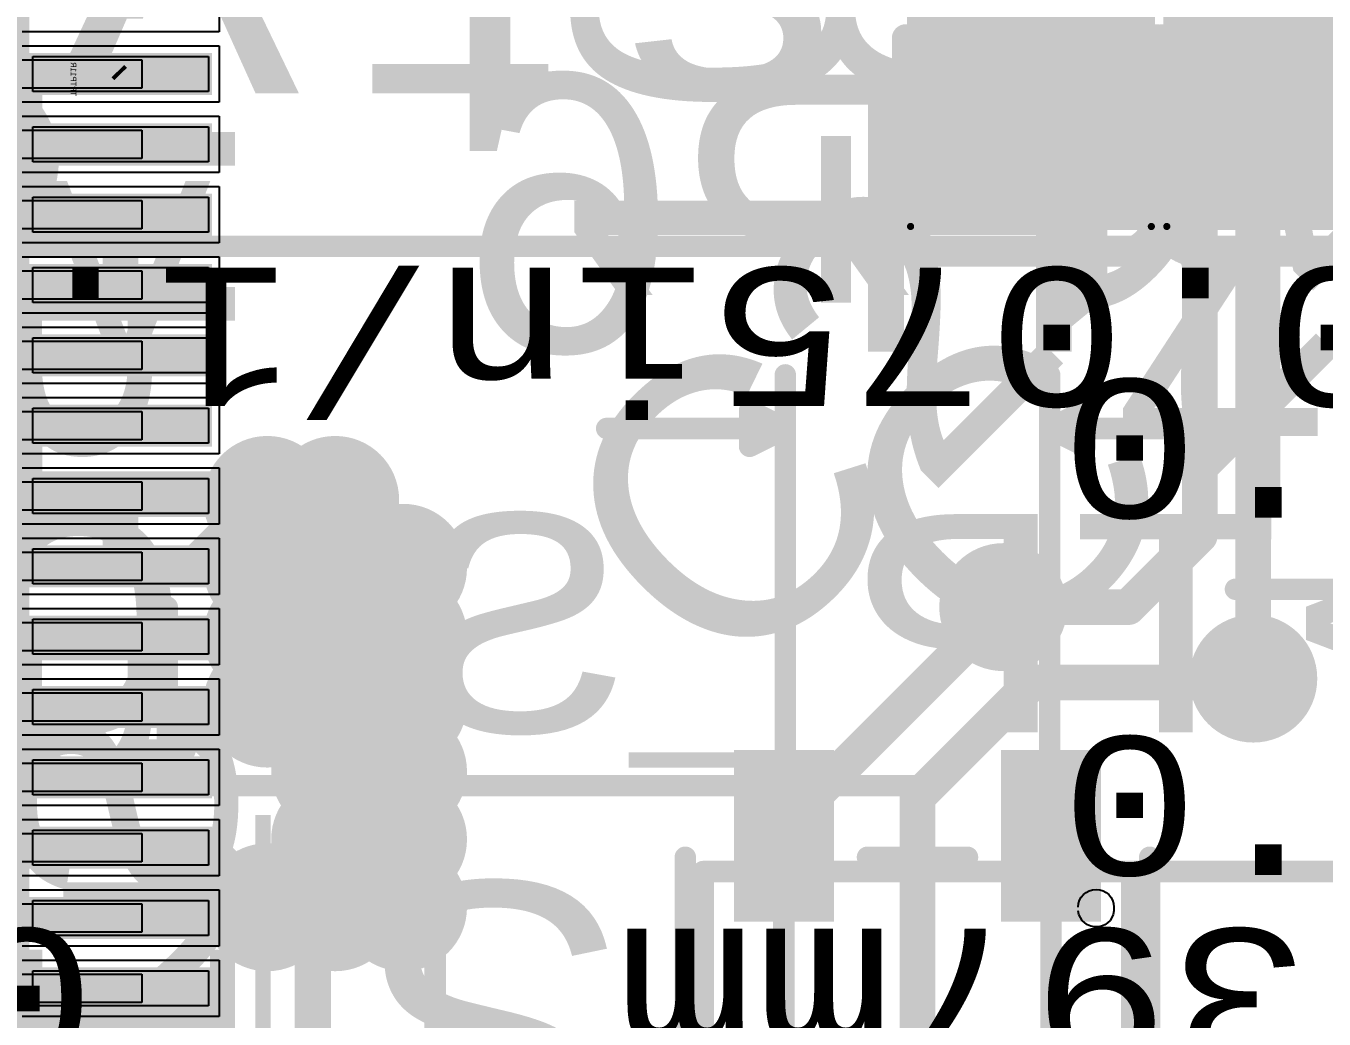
# Model space of a CAD drawing. Header units: inches. Extents: x -2.12 to 4.45, y -3.15 to 1.57.
# Drawn here: x -0.6107 to -0.2474, y -0.8359 to -0.558 of the extents above; entities that cross this region are included whole.
import ezdxf

# ---------------------------------------------------------------- set-up
doc = ezdxf.new("R2010")
doc.units = ezdxf.units.IN
doc.header["$MEASUREMENT"] = 0
for name, color, linetype in [('Bottom', 5, 'Continuous'), ('Bottom 3D Body', 56, 'Continuous'), ('Bottom Overlay', 54, 'Continuous'), ('Bottom Paste', 16, 'Continuous'), ('Bottom Solder', 6, 'Continuous'), ('Bottom Value', 56, 'Continuous'), ('Measures', 56, 'Continuous'), ('tDocu', 76, 'Continuous'), ('Top', 1, 'Continuous'), ('Top Glue Points', 56, 'Continuous'), ('Top Overlay', 2, 'Continuous'), ('Top Paste', 8, 'Continuous'), ('Top Solder', 216, 'Continuous'), ('Top Value', 56, 'Continuous'), ('tPlace', 56, 'Continuous'), ('Via Holes', 16, 'Continuous')]:
    doc.layers.add(name, color=color, linetype=linetype)
doc.styles.add('Arial', font='', dxfattribs={"height": 0.2})
doc.styles.add('Courier New', font='', dxfattribs={"height": 0.2})
doc.styles.get('Arial').set_extended_font_data('Arial')
doc.styles.get('Courier New').set_extended_font_data('Courier New')

# ---------------------------------------------------------------- blocks, each defined once
blk = doc.blocks.new('SMD3225_3_2X2_5X0_7_MTC_L_43')
at = {"layer": 'Measures', "style": 'Courier New'}
blk.add_text('Alternate 2 Padstyle: OX90Y60D30P', height=0.0775, dxfattribs=at).set_placement((-0.712, -0.615))
blk = doc.blocks.new('TO_236AB_NEX_L_53')
at = {"layer": 'Measures', "const_width": 0.006}
blk.add_lwpolyline([(-0.11, 0.25), (-0.06, 0.25)], dxfattribs=at)
at = {"layer": 'Measures', "const_width": 0.003}
blk.add_lwpolyline([(-0.1115, 0.25, 1), (-0.1085, 0.25, 1)], format="xyb", close=True, dxfattribs=at)
at = {"layer": 'Measures', "style": 'Courier New'}
for s, p in [('0.119in/3.023mm', (-0.159, 0.27)), ('0.019in/0.483mm', (-0.159, 0.17))]:
    blk.add_text(s, height=0.03875, dxfattribs=at).set_placement(p)
blk = doc.blocks.new('TP11R_B_54')
at = {"layer": 'Bottom 3D Body', "style": 'Courier New', "text_generation_flag": 2}
blk.add_text('>TP_SIGNAL_NAME', height=0.0610235, rotation=180, dxfattribs=at).set_placement((0, 0.075))
blk = doc.blocks.new('C0805_65')
at = {"layer": 'Top'}
for points in [[(-0.06299, 0.02953), (-0.01181, 0.02953), (-0.01181, -0.02953), (-0.06299, -0.02953)], [(0.01181, 0.02953), (0.06299, 0.02953), (0.06299, -0.02953), (0.01181, -0.02953)]]:
    blk.add_hatch(color=1, dxfattribs=at).paths.add_polyline_path(points)
at = {"layer": 'Top Paste'}
for points in [[(-0.06299, 0.02953), (-0.01181, 0.02953), (-0.01181, -0.02953), (-0.06299, -0.02953)], [(0.01181, 0.02953), (0.06299, 0.02953), (0.06299, -0.02953), (0.01181, -0.02953)]]:
    blk.add_hatch(color=8, dxfattribs=at).paths.add_polyline_path(points)
at = {"layer": 'Top Solder'}
for points in [[(-0.06699, 0.03353), (-0.00781, 0.03353), (-0.00781, -0.03353), (-0.06699, -0.03353)], [(0.00781, 0.03353), (0.06699, 0.03353), (0.06699, -0.03353), (0.00781, -0.03353)]]:
    blk.add_hatch(color=216, dxfattribs=at).paths.add_polyline_path(points)
at = {"layer": 'Top', "const_width": 0.002}
for points in [[(-0.06768, -0.0337), (-0.06768, 0.0337)], [(0.06768, 0.0337), (-0.06768, 0.0337)], [(0.06768, -0.0337), (0.06768, 0.0337)], [(0.06768, -0.0337), (-0.06768, -0.0337)]]:
    blk.add_lwpolyline(points, dxfattribs=at)
at = {"layer": 'Top', "const_width": 0.001}
for points in [[(-0.06818, 0.0337, 1), (-0.06718, 0.0337, 1)], [(-0.06818, 0.0337, 1), (-0.06718, 0.0337, 1)], [(0.06718, 0.0337, 1), (0.06818, 0.0337, 1)], [(0.06718, 0.0337, 1), (0.06818, 0.0337, 1)], [(-0.06818, -0.0337, 1), (-0.06718, -0.0337, 1)], [(-0.06818, -0.0337, 1), (-0.06718, -0.0337, 1)], [(0.06718, -0.0337, 1), (0.06818, -0.0337, 1)], [(0.06718, -0.0337, 1), (0.06818, -0.0337, 1)]]:
    blk.add_lwpolyline(points, format="xyb", close=True, dxfattribs=at)
at = {"layer": 'Top Glue Points'}
for p, q in [((-0.00394, -0.01575), (-0.00394, 0.01575)), ((-0.00394, 0.01575), (0.00394, 0.01575)), ((0.00394, 0.01575), (0.00394, -0.01575)), ((0.00394, -0.01575), (-0.00394, -0.01575))]:
    blk.add_line(p, q, dxfattribs=at)
at = {"layer": 'tPlace', "const_width": 0.00787}
for points in [[(-0.075, 0.025, -0.414214), (-0.065, 0.035)], [(0.065, 0.035, -0.414214), (0.075, 0.025)], [(-0.065, -0.035, -0.414214), (-0.075, -0.025)], [(0.075, -0.025, -0.414214), (0.065, -0.035)]]:
    blk.add_lwpolyline(points, format="xyb", dxfattribs=at)
for points in [[(-0.015, 0.035), (-0.065, 0.035)], [(0.065, 0.035), (0.015, 0.035)], [(-0.075, -0.025), (-0.075, 0.025)], [(0.075, -0.025), (0.075, 0.025)], [(-0.015, -0.035), (-0.065, -0.035)], [(0.065, -0.035), (0.015, -0.035)]]:
    blk.add_lwpolyline(points, dxfattribs=at)
at = {"layer": 'tPlace', "const_width": 0.00394}
for points in [[(-0.06697, 0.035, 1), (-0.06303, 0.035, 1)], [(-0.06697, 0.035, 1), (-0.06303, 0.035, 1)], [(-0.01697, 0.035, 1), (-0.01303, 0.035, 1)], [(0.01303, 0.035, 1), (0.01697, 0.035, 1)], [(0.06303, 0.035, 1), (0.06697, 0.035, 1)], [(0.06303, 0.035, 1), (0.06697, 0.035, 1)], [(-0.07697, 0.025, 1), (-0.07303, 0.025, 1)], [(-0.07697, 0.025, 1), (-0.07303, 0.025, 1)], [(0.07303, 0.025, 1), (0.07697, 0.025, 1)], [(0.07303, 0.025, 1), (0.07697, 0.025, 1)], [(-0.07697, -0.025, 1), (-0.07303, -0.025, 1)], [(-0.07697, -0.025, 1), (-0.07303, -0.025, 1)], [(0.07303, -0.025, 1), (0.07697, -0.025, 1)], [(0.07303, -0.025, 1), (0.07697, -0.025, 1)], [(-0.06697, -0.035, 1), (-0.06303, -0.035, 1)], [(-0.06697, -0.035, 1), (-0.06303, -0.035, 1)], [(-0.01697, -0.035, 1), (-0.01303, -0.035, 1)], [(0.01303, -0.035, 1), (0.01697, -0.035, 1)], [(0.06303, -0.035, 1), (0.06697, -0.035, 1)], [(0.06303, -0.035, 1), (0.06697, -0.035, 1)]]:
    blk.add_lwpolyline(points, format="xyb", close=True, dxfattribs=at)
blk = doc.blocks.new('C0805_66')
at = {"layer": 'Top'}
for points in [[(-0.06299, 0.02953), (-0.01181, 0.02953), (-0.01181, -0.02953), (-0.06299, -0.02953)], [(0.01181, 0.02953), (0.06299, 0.02953), (0.06299, -0.02953), (0.01181, -0.02953)]]:
    blk.add_hatch(color=1, dxfattribs=at).paths.add_polyline_path(points)
at = {"layer": 'Top Paste'}
for points in [[(-0.06299, 0.02953), (-0.01181, 0.02953), (-0.01181, -0.02953), (-0.06299, -0.02953)], [(0.01181, 0.02953), (0.06299, 0.02953), (0.06299, -0.02953), (0.01181, -0.02953)]]:
    blk.add_hatch(color=8, dxfattribs=at).paths.add_polyline_path(points)
at = {"layer": 'Top Solder'}
for points in [[(-0.06699, 0.03353), (-0.00781, 0.03353), (-0.00781, -0.03353), (-0.06699, -0.03353)], [(0.00781, 0.03353), (0.06699, 0.03353), (0.06699, -0.03353), (0.00781, -0.03353)]]:
    blk.add_hatch(color=216, dxfattribs=at).paths.add_polyline_path(points)
at = {"layer": 'Top', "const_width": 0.002}
for points in [[(-0.06768, -0.0337), (-0.06768, 0.0337)], [(0.06768, 0.0337), (-0.06768, 0.0337)], [(0.06768, -0.0337), (0.06768, 0.0337)], [(0.06768, -0.0337), (-0.06768, -0.0337)]]:
    blk.add_lwpolyline(points, dxfattribs=at)
at = {"layer": 'Top', "const_width": 0.001}
for points in [[(-0.06818, 0.0337, 1), (-0.06718, 0.0337, 1)], [(-0.06818, 0.0337, 1), (-0.06718, 0.0337, 1)], [(0.06718, 0.0337, 1), (0.06818, 0.0337, 1)], [(0.06718, 0.0337, 1), (0.06818, 0.0337, 1)], [(-0.06818, -0.0337, 1), (-0.06718, -0.0337, 1)], [(-0.06818, -0.0337, 1), (-0.06718, -0.0337, 1)], [(0.06718, -0.0337, 1), (0.06818, -0.0337, 1)], [(0.06718, -0.0337, 1), (0.06818, -0.0337, 1)]]:
    blk.add_lwpolyline(points, format="xyb", close=True, dxfattribs=at)
at = {"layer": 'Top Glue Points'}
for p, q in [((-0.00394, -0.01575), (-0.00394, 0.01575)), ((-0.00394, 0.01575), (0.00394, 0.01575)), ((0.00394, 0.01575), (0.00394, -0.01575)), ((0.00394, -0.01575), (-0.00394, -0.01575))]:
    blk.add_line(p, q, dxfattribs=at)
at = {"layer": 'tPlace', "const_width": 0.00787}
for points in [[(-0.075, 0.025, -0.414214), (-0.065, 0.035)], [(0.065, 0.035, -0.414214), (0.075, 0.025)], [(-0.065, -0.035, -0.414214), (-0.075, -0.025)], [(0.075, -0.025, -0.414214), (0.065, -0.035)]]:
    blk.add_lwpolyline(points, format="xyb", dxfattribs=at)
for points in [[(-0.015, 0.035), (-0.065, 0.035)], [(0.065, 0.035), (0.015, 0.035)], [(-0.075, -0.025), (-0.075, 0.025)], [(0.075, -0.025), (0.075, 0.025)], [(-0.015, -0.035), (-0.065, -0.035)], [(0.065, -0.035), (0.015, -0.035)]]:
    blk.add_lwpolyline(points, dxfattribs=at)
at = {"layer": 'tPlace', "const_width": 0.00394}
for points in [[(-0.06697, 0.035, 1), (-0.06303, 0.035, 1)], [(-0.06697, 0.035, 1), (-0.06303, 0.035, 1)], [(-0.01697, 0.035, 1), (-0.01303, 0.035, 1)], [(0.01303, 0.035, 1), (0.01697, 0.035, 1)], [(0.06303, 0.035, 1), (0.06697, 0.035, 1)], [(0.06303, 0.035, 1), (0.06697, 0.035, 1)], [(-0.07697, 0.025, 1), (-0.07303, 0.025, 1)], [(-0.07697, 0.025, 1), (-0.07303, 0.025, 1)], [(0.07303, 0.025, 1), (0.07697, 0.025, 1)], [(0.07303, 0.025, 1), (0.07697, 0.025, 1)], [(-0.07697, -0.025, 1), (-0.07303, -0.025, 1)], [(-0.07697, -0.025, 1), (-0.07303, -0.025, 1)], [(0.07303, -0.025, 1), (0.07697, -0.025, 1)], [(0.07303, -0.025, 1), (0.07697, -0.025, 1)], [(-0.06697, -0.035, 1), (-0.06303, -0.035, 1)], [(-0.06697, -0.035, 1), (-0.06303, -0.035, 1)], [(-0.01697, -0.035, 1), (-0.01303, -0.035, 1)], [(0.01303, -0.035, 1), (0.01697, -0.035, 1)], [(0.06303, -0.035, 1), (0.06697, -0.035, 1)], [(0.06303, -0.035, 1), (0.06697, -0.035, 1)]]:
    blk.add_lwpolyline(points, format="xyb", close=True, dxfattribs=at)
blk = doc.blocks.new('FH12_30S_0_5SH_67')
at = {"layer": 'Top'}
for points in [[(-0.055115, 0.15354), (-0.043305, 0.15354), (-0.043305, 0.10236), (-0.055115, 0.10236)], [(-0.035435, 0.15354), (-0.023625, 0.15354), (-0.023625, 0.10236), (-0.035435, 0.10236)], [(-0.015745, 0.15354), (-0.003935, 0.15354), (-0.003935, 0.10236), (-0.015745, 0.10236)], [(0.003935, 0.15354), (0.015745, 0.15354), (0.015745, 0.10236), (0.003935, 0.10236)], [(0.023625, 0.15354), (0.035435, 0.15354), (0.035435, 0.10236), (0.023625, 0.10236)], [(0.043305, 0.15354), (0.055115, 0.15354), (0.055115, 0.10236), (0.043305, 0.10236)], [(0.062995, 0.15354), (0.074805, 0.15354), (0.074805, 0.10236), (0.062995, 0.10236)], [(0.082675, 0.15354), (0.094485, 0.15354), (0.094485, 0.10236), (0.082675, 0.10236)], [(0.102365, 0.15354), (0.114175, 0.15354), (0.114175, 0.10236), (0.102365, 0.10236)], [(0.122045, 0.15354), (0.133855, 0.15354), (0.133855, 0.10236), (0.122045, 0.10236)], [(0.141735, 0.15354), (0.153545, 0.15354), (0.153545, 0.10236), (0.141735, 0.10236)], [(0.161415, 0.15354), (0.173225, 0.15354), (0.173225, 0.10236), (0.161415, 0.10236)], [(0.181105, 0.15354), (0.192915, 0.15354), (0.192915, 0.10236), (0.181105, 0.10236)], [(0.200785, 0.15354), (0.212595, 0.15354), (0.212595, 0.10236), (0.200785, 0.10236)]]:
    blk.add_hatch(color=1, dxfattribs=at).paths.add_polyline_path(points)
at = {"layer": 'Top Paste'}
for points in [[(-0.055115, 0.15354), (-0.043305, 0.15354), (-0.043305, 0.10236), (-0.055115, 0.10236)], [(-0.035435, 0.15354), (-0.023625, 0.15354), (-0.023625, 0.10236), (-0.035435, 0.10236)], [(-0.015745, 0.15354), (-0.003935, 0.15354), (-0.003935, 0.10236), (-0.015745, 0.10236)], [(0.003935, 0.15354), (0.015745, 0.15354), (0.015745, 0.10236), (0.003935, 0.10236)], [(0.023625, 0.15354), (0.035435, 0.15354), (0.035435, 0.10236), (0.023625, 0.10236)], [(0.043305, 0.15354), (0.055115, 0.15354), (0.055115, 0.10236), (0.043305, 0.10236)], [(0.062995, 0.15354), (0.074805, 0.15354), (0.074805, 0.10236), (0.062995, 0.10236)], [(0.082675, 0.15354), (0.094485, 0.15354), (0.094485, 0.10236), (0.082675, 0.10236)], [(0.102365, 0.15354), (0.114175, 0.15354), (0.114175, 0.10236), (0.102365, 0.10236)], [(0.122045, 0.15354), (0.133855, 0.15354), (0.133855, 0.10236), (0.122045, 0.10236)], [(0.141735, 0.15354), (0.153545, 0.15354), (0.153545, 0.10236), (0.141735, 0.10236)], [(0.161415, 0.15354), (0.173225, 0.15354), (0.173225, 0.10236), (0.161415, 0.10236)], [(0.181105, 0.15354), (0.192915, 0.15354), (0.192915, 0.10236), (0.181105, 0.10236)], [(0.200785, 0.15354), (0.212595, 0.15354), (0.212595, 0.10236), (0.200785, 0.10236)]]:
    blk.add_hatch(color=8, dxfattribs=at).paths.add_polyline_path(points)
at = {"layer": 'Top Solder'}
for points in [[(-0.055115, 0.15354), (-0.043305, 0.15354), (-0.043305, 0.10236), (-0.055115, 0.10236)], [(-0.035435, 0.15354), (-0.023625, 0.15354), (-0.023625, 0.10236), (-0.035435, 0.10236)], [(-0.015745, 0.15354), (-0.003935, 0.15354), (-0.003935, 0.10236), (-0.015745, 0.10236)], [(0.003935, 0.15354), (0.015745, 0.15354), (0.015745, 0.10236), (0.003935, 0.10236)], [(0.023625, 0.15354), (0.035435, 0.15354), (0.035435, 0.10236), (0.023625, 0.10236)], [(0.043305, 0.15354), (0.055115, 0.15354), (0.055115, 0.10236), (0.043305, 0.10236)], [(0.062995, 0.15354), (0.074805, 0.15354), (0.074805, 0.10236), (0.062995, 0.10236)], [(0.082675, 0.15354), (0.094485, 0.15354), (0.094485, 0.10236), (0.082675, 0.10236)], [(0.102365, 0.15354), (0.114175, 0.15354), (0.114175, 0.10236), (0.102365, 0.10236)], [(0.122045, 0.15354), (0.133855, 0.15354), (0.133855, 0.10236), (0.122045, 0.10236)], [(0.141735, 0.15354), (0.153545, 0.15354), (0.153545, 0.10236), (0.141735, 0.10236)], [(0.161415, 0.15354), (0.173225, 0.15354), (0.173225, 0.10236), (0.161415, 0.10236)], [(0.181105, 0.15354), (0.192915, 0.15354), (0.192915, 0.10236), (0.181105, 0.10236)], [(0.200785, 0.15354), (0.212595, 0.15354), (0.212595, 0.10236), (0.200785, 0.10236)]]:
    blk.add_hatch(color=216, dxfattribs=at).paths.add_polyline_path(points)
at = {"layer": 'tDocu'}
for p, q in [((-0.05315, 0.10039), (-0.05315, 0.13386)), ((-0.05315, 0.13386), (-0.04528, 0.13386)), ((-0.04528, 0.13386), (-0.04528, 0.10039)), ((-0.03346, 0.10039), (-0.03346, 0.13386)), ((-0.03346, 0.13386), (-0.02559, 0.13386)), ((-0.02559, 0.13386), (-0.02559, 0.10039)), ((-0.01378, 0.10039), (-0.01378, 0.13386)), ((-0.01378, 0.13386), (-0.00591, 0.13386)), ((-0.00591, 0.13386), (-0.00591, 0.10039)), ((0.00591, 0.10039), (0.00591, 0.13386)), ((0.00591, 0.13386), (0.01378, 0.13386)), ((0.01378, 0.13386), (0.01378, 0.10039)), ((0.02559, 0.10039), (0.02559, 0.13386)), ((0.02559, 0.13386), (0.03346, 0.13386)), ((0.03346, 0.13386), (0.03346, 0.10039)), ((0.04528, 0.10039), (0.04528, 0.13386)), ((0.04528, 0.13386), (0.05315, 0.13386)), ((0.05315, 0.13386), (0.05315, 0.10039)), ((0.06496, 0.10039), (0.06496, 0.13386)), ((0.06496, 0.13386), (0.07283, 0.13386)), ((0.07283, 0.13386), (0.07283, 0.10039)), ((0.08465, 0.10039), (0.08465, 0.13386)), ((0.08465, 0.13386), (0.09252, 0.13386)), ((0.09252, 0.13386), (0.09252, 0.10039)), ((0.10433, 0.10039), (0.10433, 0.13386)), ((0.10433, 0.13386), (0.1122, 0.13386)), ((0.1122, 0.13386), (0.1122, 0.10039)), ((0.12402, 0.10039), (0.12402, 0.13386)), ((0.12402, 0.13386), (0.13189, 0.13386)), ((0.13189, 0.13386), (0.13189, 0.10039)), ((0.1437, 0.10039), (0.1437, 0.13386)), ((0.1437, 0.13386), (0.15157, 0.13386)), ((0.15157, 0.13386), (0.15157, 0.10039)), ((0.16339, 0.10039), (0.16339, 0.13386)), ((0.16339, 0.13386), (0.17126, 0.13386)), ((0.17126, 0.13386), (0.17126, 0.10039)), ((0.18307, 0.10039), (0.18307, 0.13386)), ((0.18307, 0.13386), (0.19094, 0.13386)), ((0.19094, 0.13386), (0.19094, 0.10039)), ((0.20276, 0.10039), (0.20276, 0.13386)), ((0.20276, 0.13386), (0.21063, 0.13386)), ((0.21063, 0.13386), (0.21063, 0.10039))]:
    blk.add_line(p, q, dxfattribs=at)
at = {"layer": 'tDocu', "const_width": 0.008}
blk.add_lwpolyline([(0.35236, 0.09843), (-0.35236, 0.09843)], dxfattribs=at)
at = {"layer": 'Top Paste'}
for p, q in [((-0.05413, 0.10335), (-0.05413, 0.15256)), ((-0.05413, 0.15256), (-0.04429, 0.15256)), ((-0.04429, 0.15256), (-0.04429, 0.10335)), ((-0.03445, 0.10335), (-0.03445, 0.15256)), ((-0.03445, 0.15256), (-0.02461, 0.15256)), ((-0.02461, 0.15256), (-0.02461, 0.10335)), ((-0.01476, 0.10335), (-0.01476, 0.15256)), ((-0.01476, 0.15256), (-0.00492, 0.15256)), ((-0.00492, 0.15256), (-0.00492, 0.10335)), ((0.00492, 0.10335), (0.00492, 0.15256)), ((0.00492, 0.15256), (0.01476, 0.15256)), ((0.01476, 0.15256), (0.01476, 0.10335)), ((0.02461, 0.10335), (0.02461, 0.15256)), ((0.02461, 0.15256), (0.03445, 0.15256)), ((0.03445, 0.15256), (0.03445, 0.10335)), ((0.04429, 0.10335), (0.04429, 0.15256)), ((0.04429, 0.15256), (0.05413, 0.15256)), ((0.05413, 0.15256), (0.05413, 0.10335)), ((0.06398, 0.10335), (0.06398, 0.15256)), ((0.06398, 0.15256), (0.07382, 0.15256)), ((0.07382, 0.15256), (0.07382, 0.10335)), ((0.08366, 0.10335), (0.08366, 0.15256)), ((0.08366, 0.15256), (0.0935, 0.15256)), ((0.0935, 0.15256), (0.0935, 0.10335)), ((0.10335, 0.10335), (0.10335, 0.15256)), ((0.10335, 0.15256), (0.11319, 0.15256)), ((0.11319, 0.15256), (0.11319, 0.10335)), ((0.12303, 0.10335), (0.12303, 0.15256)), ((0.12303, 0.15256), (0.13287, 0.15256)), ((0.13287, 0.15256), (0.13287, 0.10335)), ((0.14272, 0.10335), (0.14272, 0.15256)), ((0.14272, 0.15256), (0.15256, 0.15256)), ((0.15256, 0.15256), (0.15256, 0.10335)), ((0.1624, 0.10335), (0.1624, 0.15256)), ((0.1624, 0.15256), (0.17224, 0.15256)), ((0.17224, 0.15256), (0.17224, 0.10335)), ((0.18209, 0.10335), (0.18209, 0.15256)), ((0.18209, 0.15256), (0.19193, 0.15256)), ((0.19193, 0.15256), (0.19193, 0.10335)), ((0.20177, 0.10335), (0.20177, 0.15256)), ((0.20177, 0.15256), (0.21161, 0.15256)), ((0.21161, 0.15256), (0.21161, 0.10335)), ((-0.04429, 0.10335), (-0.05413, 0.10335)), ((-0.02461, 0.10335), (-0.03445, 0.10335)), ((-0.00492, 0.10335), (-0.01476, 0.10335)), ((0.01476, 0.10335), (0.00492, 0.10335)), ((0.03445, 0.10335), (0.02461, 0.10335)), ((0.05413, 0.10335), (0.04429, 0.10335)), ((0.07382, 0.10335), (0.06398, 0.10335)), ((0.0935, 0.10335), (0.08366, 0.10335)), ((0.11319, 0.10335), (0.10335, 0.10335)), ((0.13287, 0.10335), (0.12303, 0.10335)), ((0.15256, 0.10335), (0.14272, 0.10335)), ((0.17224, 0.10335), (0.1624, 0.10335)), ((0.19193, 0.10335), (0.18209, 0.10335)), ((0.21161, 0.10335), (0.20177, 0.10335))]:
    blk.add_line(p, q, dxfattribs=at)
at = {"layer": 'Top Solder'}
for p, q in [((-0.07677, 0.15551), (-0.06102, 0.15551)), ((-0.06102, 0.15551), (-0.06102, 0.10039)), ((-0.05709, 0.10039), (-0.05709, 0.15551)), ((-0.05709, 0.15551), (-0.04134, 0.15551)), ((-0.04134, 0.15551), (-0.04134, 0.10039)), ((-0.0374, 0.10039), (-0.0374, 0.15551)), ((-0.0374, 0.15551), (-0.02165, 0.15551)), ((-0.02165, 0.15551), (-0.02165, 0.10039)), ((-0.01772, 0.10039), (-0.01772, 0.15551)), ((-0.01772, 0.15551), (-0.00197, 0.15551)), ((-0.00197, 0.15551), (-0.00197, 0.10039)), ((0.00197, 0.10039), (0.00197, 0.15551)), ((0.00197, 0.15551), (0.01772, 0.15551)), ((0.01772, 0.15551), (0.01772, 0.10039)), ((0.02165, 0.10039), (0.02165, 0.15551)), ((0.02165, 0.15551), (0.0374, 0.15551)), ((0.0374, 0.15551), (0.0374, 0.10039)), ((0.04134, 0.10039), (0.04134, 0.15551)), ((0.04134, 0.15551), (0.05709, 0.15551)), ((0.05709, 0.15551), (0.05709, 0.10039)), ((0.06102, 0.10039), (0.06102, 0.15551)), ((0.06102, 0.15551), (0.07677, 0.15551)), ((0.07677, 0.15551), (0.07677, 0.10039)), ((0.08071, 0.10039), (0.08071, 0.15551)), ((0.08071, 0.15551), (0.09646, 0.15551)), ((0.09646, 0.15551), (0.09646, 0.10039)), ((0.10039, 0.10039), (0.10039, 0.15551)), ((0.10039, 0.15551), (0.11614, 0.15551)), ((0.11614, 0.15551), (0.11614, 0.10039)), ((0.12008, 0.10039), (0.12008, 0.15551)), ((0.12008, 0.15551), (0.13583, 0.15551)), ((0.13583, 0.15551), (0.13583, 0.10039)), ((0.13976, 0.10039), (0.13976, 0.15551)), ((0.13976, 0.15551), (0.15551, 0.15551)), ((0.15551, 0.15551), (0.15551, 0.10039)), ((0.15945, 0.10039), (0.15945, 0.15551)), ((0.15945, 0.15551), (0.1752, 0.15551)), ((0.1752, 0.15551), (0.1752, 0.10039)), ((0.17913, 0.10039), (0.17913, 0.15551)), ((0.17913, 0.15551), (0.19488, 0.15551)), ((0.19488, 0.15551), (0.19488, 0.10039)), ((0.19882, 0.10039), (0.19882, 0.15551)), ((0.19882, 0.15551), (0.21457, 0.15551)), ((0.21457, 0.15551), (0.21457, 0.10039))]:
    blk.add_line(p, q, dxfattribs=at)
blk = doc.blocks.new('TP11R_B_74')
at = {"layer": 'Bottom 3D Body', "style": 'Courier New', "text_generation_flag": 2}
blk.add_text('>TP_SIGNAL_NAME', height=0.0610235, rotation=-180, dxfattribs=at).set_placement((0, 0.075))
blk = doc.blocks.new('TP11R_B_75')
at = {"layer": 'Bottom'}
h = blk.add_hatch(color=5, dxfattribs=at)
edge = h.paths.add_edge_path()
edge.add_arc((0, 0), 0.02166, 0, 360)
at = {"layer": 'Bottom Paste'}
h = blk.add_hatch(color=16, dxfattribs=at)
edge = h.paths.add_edge_path()
edge.add_arc((0, 0), 0.02166, 0, 360)
at = {"layer": 'Bottom Solder'}
h = blk.add_hatch(color=6, dxfattribs=at)
edge = h.paths.add_edge_path()
edge.add_arc((0, 0), 0.02566, 0, 360)
at = {"layer": 'Bottom 3D Body', "style": 'Courier New', "text_generation_flag": 2}
blk.add_text('>TP_SIGNAL_NAME', height=0.0610235, rotation=-180, dxfattribs=at).set_placement((0, 0.075))
blk = doc.blocks.new('TO_236_VIS_L_86')
at = {"layer": 'Top'}
for points in [[(-0.0474, -0.018), (-0.0274, -0.018), (-0.0274, -0.058), (-0.0474, -0.058)], [(0.0274, -0.018), (0.0474, -0.018), (0.0474, -0.058), (0.0274, -0.058)]]:
    blk.add_hatch(color=1, dxfattribs=at).paths.add_polyline_path(points)
at = {"layer": 'Top Paste'}
for points in [[(-0.0474, -0.018), (-0.0274, -0.018), (-0.0274, -0.058), (-0.0474, -0.058)], [(0.0274, -0.018), (0.0474, -0.018), (0.0474, -0.058), (0.0274, -0.058)]]:
    blk.add_hatch(color=8, dxfattribs=at).paths.add_polyline_path(points)
at = {"layer": 'Top Solder'}
for points in [[(-0.0514, -0.014), (-0.0234, -0.014), (-0.0234, -0.062), (-0.0514, -0.062)], [(0.0234, -0.014), (0.0514, -0.014), (0.0514, -0.062), (0.0234, -0.062)]]:
    blk.add_hatch(color=216, dxfattribs=at).paths.add_polyline_path(points)
at = {"layer": 'Measures', "const_width": 0.006}
for points in [[(0.135, 0.028), (0.135, -0.022)], [(0, -0.028), (-0.16, -0.028)], [(-0.037, -0.052), (-0.037, -0.152)], [(0.037, -0.052), (0, -0.052)], [(0.037, -0.052), (0.037, -0.152)], [(0.21, -0.052), (0.037, -0.052)], [(0.21, -0.052), (0.205, -0.062)], [(0.215, -0.062), (0.21, -0.052)], [(0.21, -0.052), (0.21, -0.102)], [(0.225, -0.052), (0.21, -0.052)], [(0.215, -0.062), (0.205, -0.062)], [(-0.047, -0.147), (-0.047, -0.157)], [(-0.037, -0.152), (-0.047, -0.147)], [(0.047, -0.147), (0.037, -0.152)], [(0.047, -0.147), (0.047, -0.157)], [(-0.037, -0.152), (-0.087, -0.152)], [(-0.037, -0.152), (-0.047, -0.157)], [(-0.037, -0.152), (-0.037, -0.167)], [(0.047, -0.157), (0.037, -0.152)], [(0.087, -0.152), (0.037, -0.152)], [(0.037, -0.152), (0.037, -0.167)]]:
    blk.add_lwpolyline(points, dxfattribs=at)
at = {"layer": 'Measures', "const_width": 0.003}
for points in [[(0.1335, -0.022, 1), (0.1365, -0.022, 1)], [(-0.0015, -0.028, 1), (0.0015, -0.028, 1)], [(-0.0385, -0.052, 1), (-0.0355, -0.052, 1)], [(-0.0015, -0.052, 1), (0.0015, -0.052, 1)], [(0.0355, -0.052, 1), (0.0385, -0.052, 1)], [(0.0355, -0.052, 1), (0.0385, -0.052, 1)], [(0.0355, -0.052, 1), (0.0385, -0.052, 1)], [(0.2085, -0.052, 1), (0.2115, -0.052, 1)], [(0.2085, -0.052, 1), (0.2115, -0.052, 1)], [(0.2085, -0.052, 1), (0.2115, -0.052, 1)], [(0.2085, -0.052, 1), (0.2115, -0.052, 1)], [(0.2085, -0.052, 1), (0.2115, -0.052, 1)], [(0.2235, -0.052, 1), (0.2265, -0.052, 1)], [(0.2035, -0.062, 1), (0.2065, -0.062, 1)], [(0.2035, -0.062, 1), (0.2065, -0.062, 1)], [(0.2135, -0.062, 1), (0.2165, -0.062, 1)], [(0.2135, -0.062, 1), (0.2165, -0.062, 1)], [(0.2085, -0.102, 1), (0.2115, -0.102, 1)], [(-0.0485, -0.147, 1), (-0.0455, -0.147, 1)], [(-0.0485, -0.147, 1), (-0.0455, -0.147, 1)], [(0.0455, -0.147, 1), (0.0485, -0.147, 1)], [(0.0455, -0.147, 1), (0.0485, -0.147, 1)], [(-0.0885, -0.152, 1), (-0.0855, -0.152, 1)], [(-0.0385, -0.152, 1), (-0.0355, -0.152, 1)], [(-0.0385, -0.152, 1), (-0.0355, -0.152, 1)], [(-0.0385, -0.152, 1), (-0.0355, -0.152, 1)], [(-0.0385, -0.152, 1), (-0.0355, -0.152, 1)], [(-0.0385, -0.152, 1), (-0.0355, -0.152, 1)], [(0.0355, -0.152, 1), (0.0385, -0.152, 1)], [(0.0355, -0.152, 1), (0.0385, -0.152, 1)], [(0.0355, -0.152, 1), (0.0385, -0.152, 1)], [(0.0355, -0.152, 1), (0.0385, -0.152, 1)], [(0.0355, -0.152, 1), (0.0385, -0.152, 1)], [(0.0855, -0.152, 1), (0.0885, -0.152, 1)], [(-0.0485, -0.157, 1), (-0.0455, -0.157, 1)], [(-0.0485, -0.157, 1), (-0.0455, -0.157, 1)], [(0.0455, -0.157, 1), (0.0485, -0.157, 1)], [(0.0455, -0.157, 1), (0.0485, -0.157, 1)], [(-0.0385, -0.167, 1), (-0.0355, -0.167, 1)], [(0.0355, -0.167, 1), (0.0385, -0.167, 1)]]:
    blk.add_lwpolyline(points, format="xyb", close=True, dxfattribs=at)
at = {"layer": 'tDocu', "const_width": 0.006}
for points in [[(-0.06, 0.028), (-0.06, -0.028)], [(0.06, 0.028), (0.06, -0.028)], [(0.06, -0.028), (-0.06, -0.028)], [(-0.027, -0.027), (-0.047, -0.028)], [(-0.047, -0.028), (-0.047, -0.052)], [(-0.027, -0.027), (-0.027, -0.052)], [(0.047, -0.027), (0.027, -0.028)], [(0.027, -0.028), (0.027, -0.052)], [(0.047, -0.027), (0.047, -0.052)], [(-0.027, -0.052), (-0.047, -0.052)], [(0.047, -0.052), (0.027, -0.052)]]:
    blk.add_lwpolyline(points, dxfattribs=at)
at = {"layer": 'tDocu'}
for points in [[(-0.055, -0.018, -1), (-0.045, -0.017)], [(-0.045, -0.018, -1), (-0.055, -0.018)]]:
    blk.add_lwpolyline(points, format="xyb", dxfattribs=at)
for points in [[(-0.055, -0.018, 1), (-0.055, -0.018, 1)], [(-0.055, -0.018, 1), (-0.055, -0.018, 1)], [(-0.045, -0.017, 1), (-0.045, -0.017, 1)], [(-0.045, -0.018, 1), (-0.045, -0.018, 1)]]:
    blk.add_lwpolyline(points, format="xyb", close=True, dxfattribs=at)
at = {"layer": 'tDocu', "const_width": 0.003}
for points in [[(-0.0615, -0.028, 1), (-0.0585, -0.028, 1)], [(-0.0615, -0.028, 1), (-0.0585, -0.028, 1)], [(-0.0485, -0.028, 1), (-0.0455, -0.028, 1)], [(-0.0485, -0.028, 1), (-0.0455, -0.028, 1)], [(-0.0285, -0.027, 1), (-0.0255, -0.027, 1)], [(-0.0285, -0.027, 1), (-0.0255, -0.027, 1)], [(0.0255, -0.028, 1), (0.0285, -0.028, 1)], [(0.0255, -0.028, 1), (0.0285, -0.028, 1)], [(0.0455, -0.027, 1), (0.0485, -0.027, 1)], [(0.0455, -0.027, 1), (0.0485, -0.027, 1)], [(0.0585, -0.028, 1), (0.0615, -0.028, 1)], [(0.0585, -0.028, 1), (0.0615, -0.028, 1)], [(-0.0485, -0.052, 1), (-0.0455, -0.052, 1)], [(-0.0485, -0.052, 1), (-0.0455, -0.052, 1)], [(-0.0285, -0.052, 1), (-0.0255, -0.052, 1)], [(-0.0285, -0.052, 1), (-0.0255, -0.052, 1)], [(0.0255, -0.052, 1), (0.0285, -0.052, 1)], [(0.0255, -0.052, 1), (0.0285, -0.052, 1)], [(0.0455, -0.052, 1), (0.0485, -0.052, 1)], [(0.0455, -0.052, 1), (0.0485, -0.052, 1)]]:
    blk.add_lwpolyline(points, format="xyb", close=True, dxfattribs=at)
at = {"layer": 'tPlace', "const_width": 0.006}
for points in [[(-0.065, 0.032), (-0.065, -0.032)], [(0.065, 0.032), (0.065, -0.032)], [(0.014, -0.032), (-0.014, -0.032)]]:
    blk.add_lwpolyline(points, dxfattribs=at)
at = {"layer": 'tPlace', "const_width": 0.003}
for points in [[(-0.0665, -0.032, 1), (-0.0635, -0.032, 1)], [(-0.0155, -0.032, 1), (-0.0125, -0.032, 1)], [(0.0125, -0.032, 1), (0.0155, -0.032, 1)], [(0.0635, -0.032, 1), (0.0665, -0.032, 1)]]:
    blk.add_lwpolyline(points, format="xyb", close=True, dxfattribs=at)
at = {"layer": 'Measures', "style": 'Courier New'}
for s, height, p in [('0.055in/1.397mm', 0.03875, (-0.498, -0.012)), ('0.104in/2.642mm', 0.03875, (0.23, -0.012)), ('0.075in/1.9mm', 0.03875, (-0.136, -0.197)), ('Top Padstyle: RX20Y40D0T', 0.0775, (-0.53, -0.308))]:
    blk.add_text(s, height=height, dxfattribs=at).set_placement(p)

msp = doc.modelspace()

# ---------------------------------------------------------------- hatches: boundary and pattern name
at = {"layer": 'Bottom'}
h = msp.add_hatch(color=5, dxfattribs=at)
edge = h.paths.add_edge_path()
edge.add_arc((-0.5432, -0.69061), 0.013905, 0, 360)
h = msp.add_hatch(color=5, dxfattribs=at)
edge = h.paths.add_edge_path()
edge.add_arc((-0.5242, -0.69061), 0.013905, 0, 360)
h = msp.add_hatch(color=5, dxfattribs=at)
edge = h.paths.add_edge_path()
edge.add_arc((-0.5432, -0.70961), 0.013905, 0, 360)
h = msp.add_hatch(color=5, dxfattribs=at)
edge = h.paths.add_edge_path()
edge.add_arc((-0.5242, -0.70961), 0.013905, 0, 360)
h = msp.add_hatch(color=5, dxfattribs=at)
edge = h.paths.add_edge_path()
edge.add_arc((-0.5052, -0.70961), 0.013905, 0, 360)
h = msp.add_hatch(color=5, dxfattribs=at)
edge = h.paths.add_edge_path()
edge.add_arc((-0.3372, -0.72061), 0.013905, 0, 360)
h = msp.add_hatch(color=5, dxfattribs=at)
edge = h.paths.add_edge_path()
edge.add_arc((-0.5432, -0.72861), 0.013905, 0, 360)
h = msp.add_hatch(color=5, dxfattribs=at)
edge = h.paths.add_edge_path()
edge.add_arc((-0.5242, -0.72861), 0.013905, 0, 360)
h = msp.add_hatch(color=5, dxfattribs=at)
edge = h.paths.add_edge_path()
edge.add_arc((-0.5052, -0.72861), 0.013905, 0, 360)
h = msp.add_hatch(color=5, dxfattribs=at)
edge = h.paths.add_edge_path()
edge.add_arc((-0.2672, -0.74061), 0.013905, 0, 360)
h = msp.add_hatch(color=5, dxfattribs=at)
edge = h.paths.add_edge_path()
edge.add_arc((-0.5432, -0.74761), 0.013905, 0, 360)
h = msp.add_hatch(color=5, dxfattribs=at)
edge = h.paths.add_edge_path()
edge.add_arc((-0.5242, -0.74761), 0.013905, 0, 360)
h = msp.add_hatch(color=5, dxfattribs=at)
edge = h.paths.add_edge_path()
edge.add_arc((-0.5052, -0.74761), 0.013905, 0, 360)
h = msp.add_hatch(color=5, dxfattribs=at)
edge = h.paths.add_edge_path()
edge.add_arc((-0.5242, -0.76661), 0.013905, 0, 360)
h = msp.add_hatch(color=5, dxfattribs=at)
edge = h.paths.add_edge_path()
edge.add_arc((-0.5052, -0.76661), 0.013905, 0, 360)
h = msp.add_hatch(color=5, dxfattribs=at)
edge = h.paths.add_edge_path()
edge.add_arc((-0.5242, -0.78561), 0.013905, 0, 360)
h = msp.add_hatch(color=5, dxfattribs=at)
edge = h.paths.add_edge_path()
edge.add_arc((-0.5052, -0.78561), 0.013905, 0, 360)
h = msp.add_hatch(color=5, dxfattribs=at)
edge = h.paths.add_edge_path()
edge.add_arc((-0.5432, -0.80461), 0.013905, 0, 360)
h = msp.add_hatch(color=5, dxfattribs=at)
edge = h.paths.add_edge_path()
edge.add_arc((-0.5242, -0.80461), 0.013905, 0, 360)
h = msp.add_hatch(color=5, dxfattribs=at)
edge = h.paths.add_edge_path()
edge.add_arc((-0.5052, -0.80461), 0.013905, 0, 360)
at = {"layer": 'Bottom Solder'}
h = msp.add_hatch(color=6, dxfattribs=at)
edge = h.paths.add_edge_path()
edge.add_arc((-0.5432, -0.69061), 0.017905, 0, 360)
h = msp.add_hatch(color=6, dxfattribs=at)
edge = h.paths.add_edge_path()
edge.add_arc((-0.5242, -0.69061), 0.017905, 0, 360)
h = msp.add_hatch(color=6, dxfattribs=at)
edge = h.paths.add_edge_path()
edge.add_arc((-0.5432, -0.70961), 0.017905, 0, 360)
h = msp.add_hatch(color=6, dxfattribs=at)
edge = h.paths.add_edge_path()
edge.add_arc((-0.5242, -0.70961), 0.017905, 0, 360)
h = msp.add_hatch(color=6, dxfattribs=at)
edge = h.paths.add_edge_path()
edge.add_arc((-0.5052, -0.70961), 0.017905, 0, 360)
h = msp.add_hatch(color=6, dxfattribs=at)
edge = h.paths.add_edge_path()
edge.add_arc((-0.3372, -0.72061), 0.017905, 0, 360)
h = msp.add_hatch(color=6, dxfattribs=at)
edge = h.paths.add_edge_path()
edge.add_arc((-0.5432, -0.72861), 0.017905, 0, 360)
h = msp.add_hatch(color=6, dxfattribs=at)
edge = h.paths.add_edge_path()
edge.add_arc((-0.5242, -0.72861), 0.017905, 0, 360)
h = msp.add_hatch(color=6, dxfattribs=at)
edge = h.paths.add_edge_path()
edge.add_arc((-0.5052, -0.72861), 0.017905, 0, 360)
h = msp.add_hatch(color=6, dxfattribs=at)
edge = h.paths.add_edge_path()
edge.add_arc((-0.2672, -0.74061), 0.017905, 0, 360)
h = msp.add_hatch(color=6, dxfattribs=at)
edge = h.paths.add_edge_path()
edge.add_arc((-0.5432, -0.74761), 0.017905, 0, 360)
h = msp.add_hatch(color=6, dxfattribs=at)
edge = h.paths.add_edge_path()
edge.add_arc((-0.5242, -0.74761), 0.017905, 0, 360)
h = msp.add_hatch(color=6, dxfattribs=at)
edge = h.paths.add_edge_path()
edge.add_arc((-0.5052, -0.74761), 0.017905, 0, 360)
h = msp.add_hatch(color=6, dxfattribs=at)
edge = h.paths.add_edge_path()
edge.add_arc((-0.5242, -0.76661), 0.017905, 0, 360)
h = msp.add_hatch(color=6, dxfattribs=at)
edge = h.paths.add_edge_path()
edge.add_arc((-0.5052, -0.76661), 0.017905, 0, 360)
h = msp.add_hatch(color=6, dxfattribs=at)
edge = h.paths.add_edge_path()
edge.add_arc((-0.5242, -0.78561), 0.017905, 0, 360)
h = msp.add_hatch(color=6, dxfattribs=at)
edge = h.paths.add_edge_path()
edge.add_arc((-0.5052, -0.78561), 0.017905, 0, 360)
h = msp.add_hatch(color=6, dxfattribs=at)
edge = h.paths.add_edge_path()
edge.add_arc((-0.5432, -0.80461), 0.017905, 0, 360)
h = msp.add_hatch(color=6, dxfattribs=at)
edge = h.paths.add_edge_path()
edge.add_arc((-0.5242, -0.80461), 0.017905, 0, 360)
h = msp.add_hatch(color=6, dxfattribs=at)
edge = h.paths.add_edge_path()
edge.add_arc((-0.5052, -0.80461), 0.017905, 0, 360)
at = {"layer": 'Top'}
h = msp.add_hatch(color=1, dxfattribs=at)
edge = h.paths.add_edge_path()
edge.add_arc((-0.5432, -0.69061), 0.013905, 0, 360)
h = msp.add_hatch(color=1, dxfattribs=at)
edge = h.paths.add_edge_path()
edge.add_arc((-0.5242, -0.69061), 0.013905, 0, 360)
h = msp.add_hatch(color=1, dxfattribs=at)
edge = h.paths.add_edge_path()
edge.add_arc((-0.5432, -0.70961), 0.013905, 0, 360)
h = msp.add_hatch(color=1, dxfattribs=at)
edge = h.paths.add_edge_path()
edge.add_arc((-0.5242, -0.70961), 0.013905, 0, 360)
h = msp.add_hatch(color=1, dxfattribs=at)
edge = h.paths.add_edge_path()
edge.add_arc((-0.5052, -0.70961), 0.013905, 0, 360)
h = msp.add_hatch(color=1, dxfattribs=at)
edge = h.paths.add_edge_path()
edge.add_arc((-0.3372, -0.72061), 0.013905, 0, 360)
h = msp.add_hatch(color=1, dxfattribs=at)
edge = h.paths.add_edge_path()
edge.add_arc((-0.5432, -0.72861), 0.013905, 0, 360)
h = msp.add_hatch(color=1, dxfattribs=at)
edge = h.paths.add_edge_path()
edge.add_arc((-0.5242, -0.72861), 0.013905, 0, 360)
h = msp.add_hatch(color=1, dxfattribs=at)
edge = h.paths.add_edge_path()
edge.add_arc((-0.5052, -0.72861), 0.013905, 0, 360)
h = msp.add_hatch(color=1, dxfattribs=at)
edge = h.paths.add_edge_path()
edge.add_arc((-0.2672, -0.74061), 0.013905, 0, 360)
h = msp.add_hatch(color=1, dxfattribs=at)
edge = h.paths.add_edge_path()
edge.add_arc((-0.5432, -0.74761), 0.013905, 0, 360)
h = msp.add_hatch(color=1, dxfattribs=at)
edge = h.paths.add_edge_path()
edge.add_arc((-0.5242, -0.74761), 0.013905, 0, 360)
h = msp.add_hatch(color=1, dxfattribs=at)
edge = h.paths.add_edge_path()
edge.add_arc((-0.5052, -0.74761), 0.013905, 0, 360)
h = msp.add_hatch(color=1, dxfattribs=at)
edge = h.paths.add_edge_path()
edge.add_arc((-0.5242, -0.76661), 0.013905, 0, 360)
h = msp.add_hatch(color=1, dxfattribs=at)
edge = h.paths.add_edge_path()
edge.add_arc((-0.5052, -0.76661), 0.013905, 0, 360)
h = msp.add_hatch(color=1, dxfattribs=at)
edge = h.paths.add_edge_path()
edge.add_arc((-0.5242, -0.78561), 0.013905, 0, 360)
h = msp.add_hatch(color=1, dxfattribs=at)
edge = h.paths.add_edge_path()
edge.add_arc((-0.5052, -0.78561), 0.013905, 0, 360)
h = msp.add_hatch(color=1, dxfattribs=at)
edge = h.paths.add_edge_path()
edge.add_arc((-0.5432, -0.80461), 0.013905, 0, 360)
h = msp.add_hatch(color=1, dxfattribs=at)
edge = h.paths.add_edge_path()
edge.add_arc((-0.5242, -0.80461), 0.013905, 0, 360)
h = msp.add_hatch(color=1, dxfattribs=at)
edge = h.paths.add_edge_path()
edge.add_arc((-0.5052, -0.80461), 0.013905, 0, 360)
at = {"layer": 'Top Solder'}
h = msp.add_hatch(color=216, dxfattribs=at)
edge = h.paths.add_edge_path()
edge.add_arc((-0.5432, -0.69061), 0.017905, 0, 360)
h = msp.add_hatch(color=216, dxfattribs=at)
edge = h.paths.add_edge_path()
edge.add_arc((-0.5242, -0.69061), 0.017905, 0, 360)
h = msp.add_hatch(color=216, dxfattribs=at)
edge = h.paths.add_edge_path()
edge.add_arc((-0.5432, -0.70961), 0.017905, 0, 360)
h = msp.add_hatch(color=216, dxfattribs=at)
edge = h.paths.add_edge_path()
edge.add_arc((-0.5242, -0.70961), 0.017905, 0, 360)
h = msp.add_hatch(color=216, dxfattribs=at)
edge = h.paths.add_edge_path()
edge.add_arc((-0.5052, -0.70961), 0.017905, 0, 360)
h = msp.add_hatch(color=216, dxfattribs=at)
edge = h.paths.add_edge_path()
edge.add_arc((-0.3372, -0.72061), 0.017905, 0, 360)
h = msp.add_hatch(color=216, dxfattribs=at)
edge = h.paths.add_edge_path()
edge.add_arc((-0.5432, -0.72861), 0.017905, 0, 360)
h = msp.add_hatch(color=216, dxfattribs=at)
edge = h.paths.add_edge_path()
edge.add_arc((-0.5242, -0.72861), 0.017905, 0, 360)
h = msp.add_hatch(color=216, dxfattribs=at)
edge = h.paths.add_edge_path()
edge.add_arc((-0.5052, -0.72861), 0.017905, 0, 360)
h = msp.add_hatch(color=216, dxfattribs=at)
edge = h.paths.add_edge_path()
edge.add_arc((-0.2672, -0.74061), 0.017905, 0, 360)
h = msp.add_hatch(color=216, dxfattribs=at)
edge = h.paths.add_edge_path()
edge.add_arc((-0.5432, -0.74761), 0.017905, 0, 360)
h = msp.add_hatch(color=216, dxfattribs=at)
edge = h.paths.add_edge_path()
edge.add_arc((-0.5242, -0.74761), 0.017905, 0, 360)
h = msp.add_hatch(color=216, dxfattribs=at)
edge = h.paths.add_edge_path()
edge.add_arc((-0.5052, -0.74761), 0.017905, 0, 360)
h = msp.add_hatch(color=216, dxfattribs=at)
edge = h.paths.add_edge_path()
edge.add_arc((-0.5242, -0.76661), 0.017905, 0, 360)
h = msp.add_hatch(color=216, dxfattribs=at)
edge = h.paths.add_edge_path()
edge.add_arc((-0.5052, -0.76661), 0.017905, 0, 360)
h = msp.add_hatch(color=216, dxfattribs=at)
edge = h.paths.add_edge_path()
edge.add_arc((-0.5242, -0.78561), 0.017905, 0, 360)
h = msp.add_hatch(color=216, dxfattribs=at)
edge = h.paths.add_edge_path()
edge.add_arc((-0.5052, -0.78561), 0.017905, 0, 360)
h = msp.add_hatch(color=216, dxfattribs=at)
edge = h.paths.add_edge_path()
edge.add_arc((-0.5432, -0.80461), 0.017905, 0, 360)
h = msp.add_hatch(color=216, dxfattribs=at)
edge = h.paths.add_edge_path()
edge.add_arc((-0.5242, -0.80461), 0.017905, 0, 360)
h = msp.add_hatch(color=216, dxfattribs=at)
edge = h.paths.add_edge_path()
edge.add_arc((-0.5052, -0.80461), 0.017905, 0, 360)
at = {"layer": 'Via Holes'}
h = msp.add_hatch(color=7, dxfattribs=at)
edge = h.paths.add_edge_path()
edge.add_arc((-0.5432, -0.69061), 0.005905, 0, 360)
h = msp.add_hatch(color=7, dxfattribs=at)
edge = h.paths.add_edge_path()
edge.add_arc((-0.5242, -0.69061), 0.005905, 0, 360)
h = msp.add_hatch(color=7, dxfattribs=at)
edge = h.paths.add_edge_path()
edge.add_arc((-0.5432, -0.70961), 0.005905, 0, 360)
h = msp.add_hatch(color=7, dxfattribs=at)
edge = h.paths.add_edge_path()
edge.add_arc((-0.5242, -0.70961), 0.005905, 0, 360)
h = msp.add_hatch(color=7, dxfattribs=at)
edge = h.paths.add_edge_path()
edge.add_arc((-0.5052, -0.70961), 0.005905, 0, 360)
h = msp.add_hatch(color=7, dxfattribs=at)
edge = h.paths.add_edge_path()
edge.add_arc((-0.3372, -0.72061), 0.005905, 0, 360)
h = msp.add_hatch(color=7, dxfattribs=at)
edge = h.paths.add_edge_path()
edge.add_arc((-0.5432, -0.72861), 0.005905, 0, 360)
h = msp.add_hatch(color=7, dxfattribs=at)
edge = h.paths.add_edge_path()
edge.add_arc((-0.5242, -0.72861), 0.005905, 0, 360)
h = msp.add_hatch(color=7, dxfattribs=at)
edge = h.paths.add_edge_path()
edge.add_arc((-0.5052, -0.72861), 0.005905, 0, 360)
h = msp.add_hatch(color=7, dxfattribs=at)
edge = h.paths.add_edge_path()
edge.add_arc((-0.2672, -0.74061), 0.005905, 0, 360)
h = msp.add_hatch(color=7, dxfattribs=at)
edge = h.paths.add_edge_path()
edge.add_arc((-0.5432, -0.74761), 0.005905, 0, 360)
h = msp.add_hatch(color=7, dxfattribs=at)
edge = h.paths.add_edge_path()
edge.add_arc((-0.5242, -0.74761), 0.005905, 0, 360)
h = msp.add_hatch(color=7, dxfattribs=at)
edge = h.paths.add_edge_path()
edge.add_arc((-0.5052, -0.74761), 0.005905, 0, 360)
h = msp.add_hatch(color=7, dxfattribs=at)
edge = h.paths.add_edge_path()
edge.add_arc((-0.5242, -0.76661), 0.005905, 0, 360)
h = msp.add_hatch(color=7, dxfattribs=at)
edge = h.paths.add_edge_path()
edge.add_arc((-0.5052, -0.76661), 0.005905, 0, 360)
h = msp.add_hatch(color=7, dxfattribs=at)
edge = h.paths.add_edge_path()
edge.add_arc((-0.5242, -0.78561), 0.005905, 0, 360)
h = msp.add_hatch(color=7, dxfattribs=at)
edge = h.paths.add_edge_path()
edge.add_arc((-0.5052, -0.78561), 0.005905, 0, 360)
h = msp.add_hatch(color=7, dxfattribs=at)
edge = h.paths.add_edge_path()
edge.add_arc((-0.5432, -0.80461), 0.005905, 0, 360)
h = msp.add_hatch(color=7, dxfattribs=at)
edge = h.paths.add_edge_path()
edge.add_arc((-0.5242, -0.80461), 0.005905, 0, 360)
h = msp.add_hatch(color=7, dxfattribs=at)
edge = h.paths.add_edge_path()
edge.add_arc((-0.5052, -0.80461), 0.005905, 0, 360)

# ---------------------------------------------------------------- linework, layer by layer
at = {"layer": 'Bottom', "const_width": 0.01}
for points in [[(-0.2672, -0.74061), (-0.2672, -0.38061)], [(-0.2822, -0.70061), (-0.2822, -0.47061)], [(-0.3022, -0.72061), (-0.2822, -0.70061)], [(-0.3372, -0.72061), (-0.3022, -0.72061)]]:
    msp.add_lwpolyline(points, dxfattribs=at)
at = {"layer": 'Bottom', "const_width": 0.005}
for points in [[(-0.2847, -0.70061, 1), (-0.2797, -0.70061, 1)], [(-0.2847, -0.70061, 1), (-0.2797, -0.70061, 1)], [(-0.3397, -0.72061, 1), (-0.3347, -0.72061, 1)], [(-0.3047, -0.72061, 1), (-0.2997, -0.72061, 1)], [(-0.3047, -0.72061, 1), (-0.2997, -0.72061, 1)], [(-0.2697, -0.74061, 1), (-0.2647, -0.74061, 1)]]:
    msp.add_lwpolyline(points, format="xyb", close=True, dxfattribs=at)
at = {"layer": 'tDocu', "const_width": 0.006}
msp.add_lwpolyline([(-0.8472, -0.61963), (3.08981, -0.61963)], dxfattribs=at)
at = {"layer": 'Top'}
for points, const_width in [([(-0.25771, -0.5838), (-0.22641, -0.5525)], 0.01), ([(-0.7272, -0.57061), (-0.58503, -0.57061)], 0.01), ([(-0.58503, -0.57061), (-0.58425, -0.5714)], 0.005), ([(-0.25771, -0.5838), (-0.19401, -0.5838)], 0.006), ([(-0.62673, -0.59108), (-0.58425, -0.59108)], 0.01), ([(-0.58425, -0.63045), (-0.58425, -0.61077)], 0.01), ([(-0.63767, -0.65014), (-0.58425, -0.65014)], 0.01), ([(-0.6392, -0.66982), (-0.58425, -0.66982)], 0.01), ([(-0.58425, -0.70919), (-0.58425, -0.68951)], 0.01), ([(-0.58425, -0.68951), (-0.5443, -0.68951)], 0.01), ([(-0.56399, -0.70919), (-0.5443, -0.68951)], 0.01), ([(-0.5443, -0.68951), (-0.5432, -0.69061)], 0.01), ([(-0.58425, -0.70919), (-0.56399, -0.70919)], 0.01), ([(-0.3986, -0.78201), (-0.3372, -0.72061)], 0.01), ([(-0.3612, -0.7738), (-0.32913, -0.74174)], 0.01), ([(-0.32913, -0.74174), (-0.26833, -0.74174)], 0.01), ([(-0.26833, -0.74174), (-0.2672, -0.74061)], 0.01), ([(-0.3612, -0.86061), (-0.3612, -0.7738)], 0.01), ([(-0.3986, -0.78461), (-0.3986, -0.78201)], 0.01), ([(-0.58425, -0.78793), (-0.55988, -0.78793)], 0.01), ([(-0.55988, -0.78793), (-0.5432, -0.80461)], 0.01), ([(-0.3986, -0.90321), (-0.3986, -0.78461)], 0.006), ([(-0.3238, -0.90321), (-0.3238, -0.78461)], 0.006), ([(-0.58425, -0.80762), (-0.58124, -0.80461)], 0.01), ([(-0.58124, -0.80461), (-0.5432, -0.80461)], 0.01)]:
    msp.add_lwpolyline(points, dxfattribs=dict(at, const_width=const_width))
for points, const_width in [([(-0.58753, -0.57061, 1), (-0.58253, -0.57061, 1)], 0.005), ([(-0.58628, -0.57061, 1), (-0.58378, -0.57061, 1)], 0.0025), ([(-0.5855, -0.5714, 1), (-0.583, -0.5714, 1)], 0.0025), ([(-0.26021, -0.5838, 1), (-0.25521, -0.5838, 1)], 0.005), ([(-0.25921, -0.5838, 1), (-0.25621, -0.5838, 1)], 0.003), ([(-0.58675, -0.59108, 1), (-0.58175, -0.59108, 1)], 0.005), ([(-0.58675, -0.61077, 1), (-0.58175, -0.61077, 1)], 0.005), ([(-0.58675, -0.63045, 1), (-0.58175, -0.63045, 1)], 0.005), ([(-0.58675, -0.65014, 1), (-0.58175, -0.65014, 1)], 0.005), ([(-0.58675, -0.66982, 1), (-0.58175, -0.66982, 1)], 0.005), ([(-0.58675, -0.68951, 1), (-0.58175, -0.68951, 1)], 0.005), ([(-0.58675, -0.68951, 1), (-0.58175, -0.68951, 1)], 0.005), ([(-0.5468, -0.68951, 1), (-0.5418, -0.68951, 1)], 0.005), ([(-0.5468, -0.68951, 1), (-0.5418, -0.68951, 1)], 0.005), ([(-0.5468, -0.68951, 1), (-0.5418, -0.68951, 1)], 0.005), ([(-0.5457, -0.69061, 1), (-0.5407, -0.69061, 1)], 0.005), ([(-0.58675, -0.70919, 1), (-0.58175, -0.70919, 1)], 0.005), ([(-0.58675, -0.70919, 1), (-0.58175, -0.70919, 1)], 0.005), ([(-0.56649, -0.70919, 1), (-0.56149, -0.70919, 1)], 0.005), ([(-0.56649, -0.70919, 1), (-0.56149, -0.70919, 1)], 0.005), ([(-0.3397, -0.72061, 1), (-0.3347, -0.72061, 1)], 0.005), ([(-0.33163, -0.74174, 1), (-0.32663, -0.74174, 1)], 0.005), ([(-0.33163, -0.74174, 1), (-0.32663, -0.74174, 1)], 0.005), ([(-0.27083, -0.74174, 1), (-0.26583, -0.74174, 1)], 0.005), ([(-0.27083, -0.74174, 1), (-0.26583, -0.74174, 1)], 0.005), ([(-0.2697, -0.74061, 1), (-0.2647, -0.74061, 1)], 0.005), ([(-0.3637, -0.7738, 1), (-0.3587, -0.7738, 1)], 0.005), ([(-0.3637, -0.7738, 1), (-0.3587, -0.7738, 1)], 0.005), ([(-0.4011, -0.78201, 1), (-0.3961, -0.78201, 1)], 0.005), ([(-0.4011, -0.78201, 1), (-0.3961, -0.78201, 1)], 0.005), ([(-0.4011, -0.78461, 1), (-0.3961, -0.78461, 1)], 0.005), ([(-0.58675, -0.78793, 1), (-0.58175, -0.78793, 1)], 0.005), ([(-0.56238, -0.78793, 1), (-0.55738, -0.78793, 1)], 0.005), ([(-0.56238, -0.78793, 1), (-0.55738, -0.78793, 1)], 0.005), ([(-0.4001, -0.78461, 1), (-0.3971, -0.78461, 1)], 0.003), ([(-0.3253, -0.78461, 1), (-0.3223, -0.78461, 1)], 0.003), ([(-0.58675, -0.80762, 1), (-0.58175, -0.80762, 1)], 0.005), ([(-0.58374, -0.80461, 1), (-0.57874, -0.80461, 1)], 0.005), ([(-0.58374, -0.80461, 1), (-0.57874, -0.80461, 1)], 0.005), ([(-0.5457, -0.80461, 1), (-0.5407, -0.80461, 1)], 0.005), ([(-0.5457, -0.80461, 1), (-0.5407, -0.80461, 1)], 0.005)]:
    msp.add_lwpolyline(points, format="xyb", close=True, dxfattribs=dict(at, const_width=const_width))

# ---------------------------------------------------------------- block references
for name, p, rotation in [('SMD3225_3_2X2_5X0_7_MTC_L_43', (1.3918, -0.48961), 225), ('FH12_30S_0_5SH_67', (-0.7122, -0.62061), 270), ('TO_236_VIS_L_86', (-0.3612, -0.82261), 180), ('C0805_66', (-0.32944, -0.5464), 270), ('C0805_65', (-0.25771, -0.5464), 270), ('TP11R_B_74', (-0.6272, -0.50061), 270), ('TP11R_B_75', (-0.6272, -0.59561), 270), ('TP11R_B_54', (-0.1972, -0.68061), 180)]:
    msp.add_blockref(name, p, dxfattribs=dict(rotation=rotation))
msp.add_blockref('TO_236AB_NEX_L_53', (-0.1622, -0.96561))

# ---------------------------------------------------------------- texts
at = {"layer": 'Bottom Overlay', "style": 'Arial', "text_generation_flag": 2}
msp.add_text('TP6', height=0.0775, dxfattribs=at).set_placement((-0.289991, -0.64911))
at = {"layer": 'Bottom Value', "style": 'Arial', "text_generation_flag": 2}
msp.add_text('TPTP11R', height=0.00155, rotation=270, dxfattribs=at).set_placement((-0.59819, -0.5776))
at = {"layer": 'Top Overlay', "style": 'Arial'}
for s, p in [('C24', (-0.33771, -0.744)), ('C23', (-0.41444, -0.7464))]:
    msp.add_text(s, height=0.0775, rotation=45, dxfattribs=at).set_placement(p)
at = {"layer": 'Top Value', "style": 'Arial'}
for s, rotation, p in [('10uF', 90, (-0.379771, -0.643669)), ('10uF', 90, (-0.308041, -0.643669)), ('SI2301CDS-T1-GE3TO-236_VIS-L', 180, (-0.4432, -0.79761))]:
    msp.add_text(s, height=0.0775, rotation=rotation, dxfattribs=at).set_placement(p)
msp.add_text('4u7F', height=0.0775, dxfattribs=at).set_placement((-0.306197, -0.690279))

doc.saveas('drawing.dxf')
